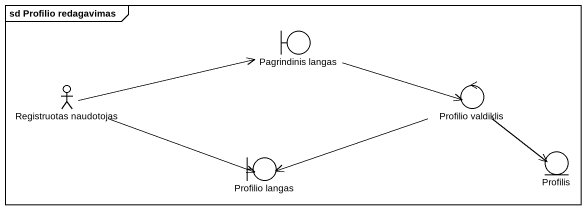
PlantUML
@startuml
mainframe sd Profilio redagavimas
boundary "Pagrindinis langas" as Pagrindinis_langas
actor "Registruotas naudotojas" as Registruotas_naudotojas
control "Profilio valdiklis" as Profilio_valdiklis
boundary "Profilio langas" as Profilio_langas
entity Profilis
Pagrindinis_langas -right-> Profilio_valdiklis
Registruotas_naudotojas -right-> Pagrindinis_langas
Registruotas_naudotojas -right-> Profilio_langas
Profilio_valdiklis -left-> Profilio_langas
Profilio_valdiklis --> Profilis
@enduml
